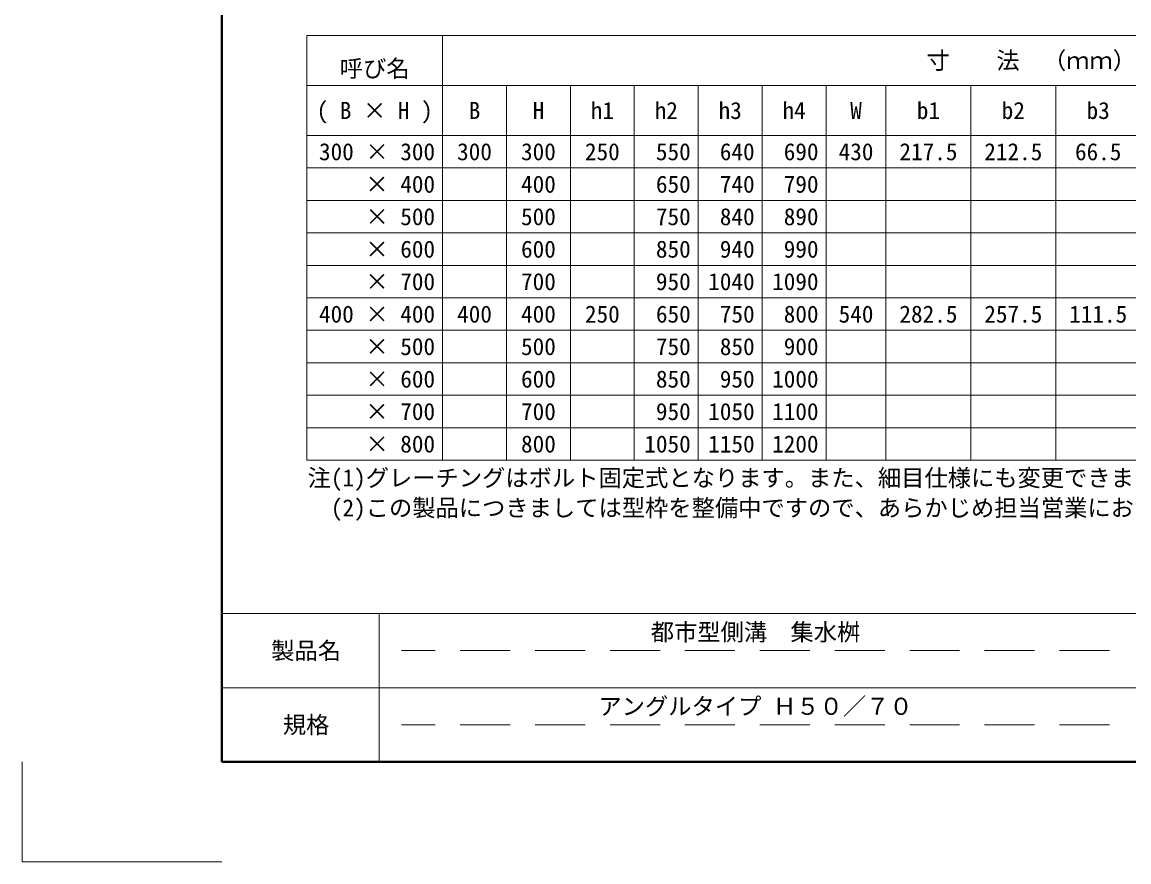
# Model space of a CAD drawing. Units: millimetres, scale not verified. Extents: x 58559 to 106559, y -58351 to -47326.
# Drawn here: x 68459 to 70675, y -55321 to -53641 of the extents above; entities that cross this region are included whole.
import ezdxf
from ezdxf.enums import TextEntityAlignment as Align

# ---------------------------------------------------------------- set-up
doc = ezdxf.new("R2010")
doc.units = ezdxf.units.MM
doc.header["$LTSCALE"] = 50
doc.linetypes.add('USER1', pattern=[3, 2, -1])
for name, color, linetype, lineweight in [('Defpoints_3', 8, 'Continuous', 0), ('図枠', 7, 'Continuous', 5), ('寸法表', 7, 'Continuous', 13), ('文字', 41, 'Continuous', 13)]:
    doc.layers.add(name, color=color, linetype=linetype, lineweight=lineweight)
doc.styles.add('ＭＳ ゴシック', font='')
doc.styles.get('ＭＳ ゴシック').set_extended_font_data('MS Gothic')

msp = doc.modelspace()

# ---------------------------------------------------------------- linework, layer by layer
at = {"layer": 'Defpoints_3'}
for p, q in [((69028.8, -53767.64), (69300.8, -53767.64)), ((69300.8, -53932.64), (69428.8, -53932.64)), ((69556.8, -53932.64), (69684.8, -53932.64)), ((70068.8, -53932.64), (71828.8, -53932.64)), ((69300.8, -53997.64), (69428.8, -53997.64)), ((69556.8, -53997.64), (69684.8, -53997.64)), ((70068.8, -53997.64), (71828.8, -53997.64)), ((69300.8, -54062.64), (69428.8, -54062.64)), ((69556.8, -54062.64), (69684.8, -54062.64)), ((70068.8, -54062.64), (71538.8, -54062.64)), ((69300.8, -54127.64), (69428.8, -54127.64)), ((69556.8, -54127.64), (69684.8, -54127.64)), ((70068.8, -54127.64), (71828.8, -54127.64)), ((69300.8, -54257.64), (69428.8, -54257.64)), ((69556.8, -54257.64), (69684.8, -54257.64)), ((70068.8, -54257.64), (71828.8, -54257.64)), ((69300.8, -54322.64), (69428.8, -54322.64)), ((69556.8, -54322.64), (69684.8, -54322.64)), ((70068.8, -54322.64), (71538.8, -54322.64)), ((69300.8, -54387.64), (69428.8, -54387.64)), ((69556.8, -54387.64), (69684.8, -54387.64)), ((70068.8, -54387.64), (71828.8, -54387.64)), ((69300.8, -54452.64), (69428.8, -54452.64)), ((69556.8, -54452.64), (69684.8, -54452.64)), ((70068.8, -54452.64), (71828.8, -54452.64))]:
    msp.add_line(p, q, dxfattribs=at)
at = {"layer": 'Defpoints_3', "color": 1, "lineweight": 13}
for p in [(68458.8, -55121.45), (68858.8, -55321.45)]:
    msp.add_line(p, (68458.8, -55321.45), dxfattribs=at)
at = {"layer": '図枠', "lineweight": 40}
for p, q in [((68858.8, -49581.45), (68858.8, -55121.45)), ((68858.8, -55121.45), (72458.8, -55121.45))]:
    msp.add_line(p, q, dxfattribs=at)
at = {"layer": '図枠', "lineweight": 13}
for p, q in [((72458.8, -54824.45), (68858.8, -54824.45)), ((69173.8, -55121.45), (69173.8, -54824.45)), ((71558.8, -54972.95), (68858.8, -54972.95))]:
    msp.add_line(p, q, dxfattribs=at)
at = {"layer": '図枠', "linetype": 'USER1', "lineweight": 9}
for p, q in [((70636.3, -54898.7), (69218.8, -54898.7)), ((70636.3, -55047.2), (69218.8, -55047.2))]:
    msp.add_line(p, q, dxfattribs=at)
at = {"layer": '寸法表'}
for p, q in [((69028.8, -53667.64), (72168.8, -53667.64)), ((69028.8, -53667.64), (69028.8, -54517.64)), ((69300.8, -53667.64), (69300.8, -54517.64)), ((69300.8, -53767.64), (72168.8, -53767.64)), ((69428.8, -53767.64), (69428.8, -54517.64)), ((69556.8, -53767.64), (69556.8, -54517.64)), ((69684.8, -53767.64), (69684.8, -54517.64)), ((69812.8, -53767.64), (69812.8, -54517.64)), ((69940.8, -53767.64), (69940.8, -54517.64)), ((70068.8, -53767.64), (70068.8, -54517.64)), ((70188.8, -53767.64), (70188.8, -54517.64)), ((70358.8, -53767.64), (70358.8, -54517.64)), ((70528.8, -53767.64), (70528.8, -54517.64)), ((69028.8, -53867.64), (72168.8, -53867.64)), ((69028.8, -53932.64), (69300.8, -53932.64)), ((69428.8, -53932.64), (69556.8, -53932.64)), ((69684.8, -53932.64), (70068.8, -53932.64)), ((69028.8, -53997.64), (69300.8, -53997.64)), ((69428.8, -53997.64), (69556.8, -53997.64)), ((69684.8, -53997.64), (70068.8, -53997.64)), ((69028.8, -54062.64), (69300.8, -54062.64)), ((69428.8, -54062.64), (69556.8, -54062.64)), ((69684.8, -54062.64), (70068.8, -54062.64)), ((69028.8, -54127.64), (69300.8, -54127.64)), ((69428.8, -54127.64), (69556.8, -54127.64)), ((69684.8, -54127.64), (70068.8, -54127.64)), ((69028.8, -54192.64), (72168.8, -54192.64)), ((69028.8, -54257.64), (69300.8, -54257.64)), ((69428.8, -54257.64), (69556.8, -54257.64)), ((69684.8, -54257.64), (70068.8, -54257.64)), ((69028.8, -54322.64), (69300.8, -54322.64)), ((69428.8, -54322.64), (69556.8, -54322.64)), ((69684.8, -54322.64), (70068.8, -54322.64)), ((69028.8, -54387.64), (69300.8, -54387.64)), ((69428.8, -54387.64), (69556.8, -54387.64)), ((69684.8, -54387.64), (70068.8, -54387.64)), ((69028.8, -54452.64), (69300.8, -54452.64)), ((69428.8, -54452.64), (69556.8, -54452.64)), ((69684.8, -54452.64), (70068.8, -54452.64)), ((69028.8, -54517.64), (72168.8, -54517.64))]:
    msp.add_line(p, q, dxfattribs=at)

# ---------------------------------------------------------------- texts
at = {"layer": '図枠', "style": 'ＭＳ ゴシック'}
for s, p in [('都市型側溝\u3000集水桝', (69927.55, -54861.57)), ('製品名', (69027.55, -54898.7)), ('アングルタイプ Ｈ５０／７０', (69927.55, -55010.07)), ('規格', (69027.55, -55047.2))]:
    msp.add_text(s, height=34.18, dxfattribs=at).set_placement(p, align=Align.MIDDLE_CENTER)
at = {"layer": '寸法表', "style": 'ＭＳ ゴシック'}
for s, p in [('寸\u3000\u3000法\u3000（ｍｍ）', (70479.8, -53717.64)), ('( B × H )', (69164.8, -53817.64)), ('B', (69364.8, -53817.64)), ('H', (69492.8, -53817.64)), ('h1', (69620.8, -53817.64)), ('h2', (69748.8, -53817.64)), ('h3', (69876.8, -53817.64)), ('h4', (70004.8, -53817.64)), ('W', (70128.8, -53817.64)), ('b1', (70273.8, -53817.64)), ('b2', (70443.8, -53817.64)), ('b3', (70613.8, -53817.64)), ('300', (69364.8, -53900.14)), ('300', (69492.8, -53900.14)), ('250', (69620.8, -53900.14)), ('430', (70128.8, -53900.14)), ('217.5', (70273.8, -53900.14)), ('212.5', (70443.8, -53900.14)), ('66.5', (70613.8, -53900.14)), ('400', (69492.8, -53965.14)), ('500', (69492.8, -54030.14)), ('600', (69492.8, -54095.14)), ('700', (69492.8, -54160.14)), ('400', (69364.8, -54225.14)), ('400', (69492.8, -54225.14)), ('250', (69620.8, -54225.14)), ('540', (70128.8, -54225.14)), ('282.5', (70273.8, -54225.14)), ('257.5', (70443.8, -54225.14)), ('111.5', (70613.8, -54225.14)), ('500', (69492.8, -54290.14)), ('600', (69492.8, -54355.14)), ('700', (69492.8, -54420.14)), ('800', (69492.8, -54485.14))]:
    msp.add_text(s, height=34.18, dxfattribs=at).set_placement(p, align=Align.MIDDLE_CENTER)
msp.add_text('呼び名', height=34.18, dxfattribs=at).set_placement((69164.8, -53716.52), align=Align.TOP_CENTER)
for s, p in [('300 × 300', (69285.8, -53900.14)), ('550', (69797.8, -53900.14)), ('640', (69925.8, -53900.14)), ('690', (70053.8, -53900.14)), (' × 400', (69285.8, -53965.14)), ('650', (69797.8, -53965.14)), ('740', (69925.8, -53965.14)), ('790', (70053.8, -53965.14)), ('× 500', (69285.8, -54030.14)), ('750', (69797.8, -54030.14)), ('840', (69925.8, -54030.14)), ('890', (70053.8, -54030.14)), ('× 600', (69285.8, -54095.14)), ('850', (69797.8, -54095.14)), ('940', (69925.8, -54095.14)), ('990', (70053.8, -54095.14)), ('× 700', (69285.8, -54160.14)), ('950', (69797.8, -54160.14)), ('1040', (69925.8, -54160.14)), ('1090', (70053.8, -54160.14)), ('400 × 400', (69285.8, -54225.14)), ('650', (69797.8, -54225.14)), ('750', (69925.8, -54225.14)), ('800', (70053.8, -54225.14)), ('× 500', (69285.8, -54290.14)), ('750', (69797.8, -54290.14)), ('850', (69925.8, -54290.14)), ('900', (70053.8, -54290.14)), ('× 600', (69285.8, -54355.14)), ('850', (69797.8, -54355.14)), ('950', (69925.8, -54355.14)), ('1000', (70053.8, -54355.14)), ('× 700', (69285.8, -54420.14)), ('950', (69797.8, -54420.14)), ('1050', (69925.8, -54420.14)), ('1100', (70053.8, -54420.14)), ('× 800', (69285.8, -54485.14)), ('1050', (69797.8, -54485.14)), ('1150', (69925.8, -54485.14)), ('1200', (70053.8, -54485.14))]:
    msp.add_text(s, height=34.18, dxfattribs=at).set_placement(p, align=Align.MIDDLE_RIGHT)
at = {"layer": '文字', "style": 'ＭＳ ゴシック'}
for s, p in [('注(1)グレーチングはボルト固定式となります。また、細目仕様にも変更できます。', (69030.48, -54535.8)), ('\u3000(2)この製品につきましては型枠を整備中ですので、あらかじめ担当営業にお問い合わせください。', (69030.48, -54595.8))]:
    msp.add_text(s, height=34.18, dxfattribs=at).set_placement(p, align=Align.TOP_LEFT)

doc.saveas('drawing.dxf')
